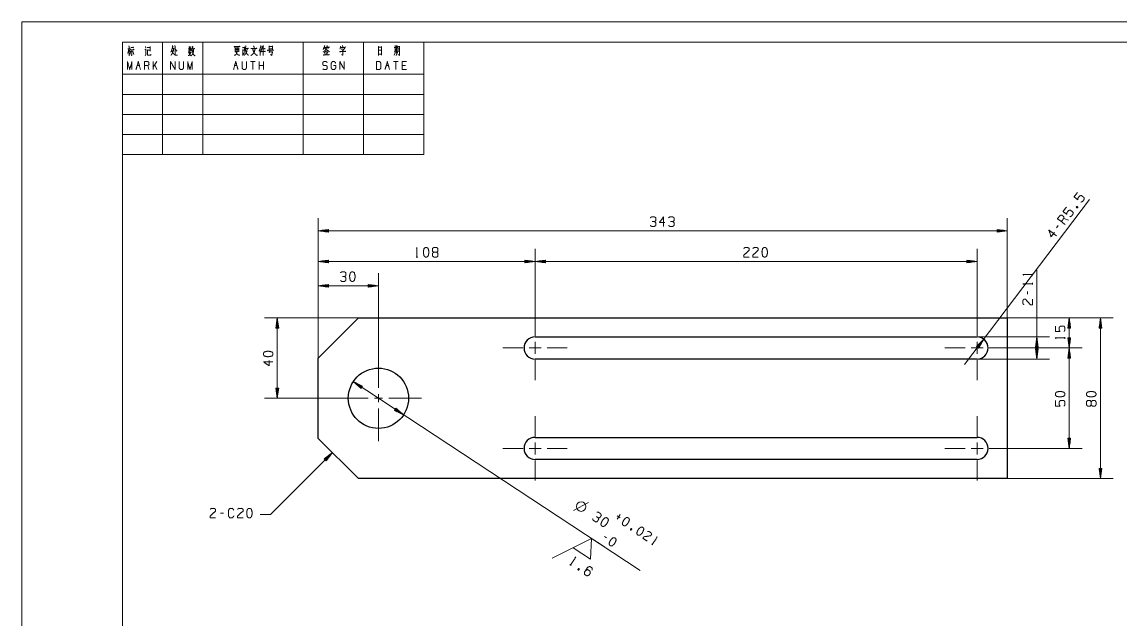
# Paper-space layout 'SHT2' of a CAD drawing. Header units: millimetres. Extents: x 0 to 420, y 0 to 297.
# Drawn here: x 0 to 273.3, y 148.5 to 297 of the extents above; entities that cross this region are included whole.
import ezdxf

# ---------------------------------------------------------------- set-up
doc = ezdxf.new("R2010")
doc.units = ezdxf.units.MM
doc.layers.add('101', color=7, linetype='Continuous', true_color=0xffffff)

psp = doc.layouts.new('SHT2')

# ---------------------------------------------------------------- linework, layer by layer
at = {"layer": '101', "color": 133, "linetype": 'Continuous', "lineweight": 18}
for p, q in [((0, 297), (0, 0)), ((420, 297), (0, 297)), ((25, 292), (100, 292)), ((25, 292), (100, 292)), ((25, 292), (100, 292)), ((25, 292), (25, 264)), ((415, 292), (25, 292)), ((25, 292), (25, 5)), ((35, 292), (35, 264)), ((45, 292), (45, 264)), ((70, 292), (70, 264)), ((85, 292), (85, 264)), ((100, 292), (100, 264)), ((25, 284), (100, 284)), ((25, 279), (100, 279)), ((25, 274), (100, 274)), ((25, 269), (100, 269)), ((25, 264), (100, 264))]:
    psp.add_line(p, q, dxfattribs=at)
at = {"layer": '101', "color": 72, "linetype": 'Continuous', "lineweight": 18}
for p, q in [((26.57, 290.3), (26.35, 289.18)), ((26.36, 290.36), (26.98, 290.36)), ((26.69, 290.14), (26.91, 289.66)), ((27.11, 289.78), (26.88, 288.91)), ((27.56, 289.76), (27.87, 288.87)), ((30.74, 290.88), (30.87, 290.49)), ((31.13, 290.07), (31.22, 289.97)), ((37.42, 290.41), (37.77, 290.41)), ((41.69, 290.2), (41.43, 289.78)), ((41.53, 290.78), (41.66, 290.49)), ((41.88, 290.18), (42.11, 289.91)), ((42.14, 290.82), (41.95, 290.49)), ((53.1, 289.76), (53.98, 289.76)), ((53.11, 290.49), (53.99, 290.49)), ((53.11, 290.14), (53.98, 290.14)), ((54.01, 290.63), (54.01, 289.56)), ((55, 290.16), (55, 288.89)), ((55.02, 290.01), (55.35, 290.01)), ((55.4, 290.82), (55.37, 289.89)), ((59.27, 290.28), (59.27, 288.65)), ((61.56, 290.86), (62.32, 290.86)), ((61.56, 290.28), (62.32, 290.28)), ((61.73, 289.91), (61.56, 289.33)), ((62.33, 291.05), (62.33, 290.09)), ((75.35, 289.72), (76.07, 289.72)), ((76.04, 290.67), (76.21, 290.34)), ((92.86, 289.95), (93.25, 289.95)), ((93.22, 291.13), (93.33, 290.98)), ((30.65, 288.62), (30.93, 289.08)), ((32.63, 285.18), (32.63, 287.14)), ((33.59, 287.14), (32.63, 285.78)), ((41.4, 289.47), (42.16, 289.47)), ((58.02, 287.14), (56.9, 287.14)), ((57.46, 287.14), (57.46, 285.18)), ((59.02, 285.18), (59.02, 287.14)), ((60.14, 285.18), (60.14, 287.14)), ((61.6, 289.56), (62.33, 289.56)), ((75.31, 289.52), (75.48, 289.02)), ((75.6, 289.62), (75.76, 289.2)), ((76.13, 289.56), (75.92, 288.89)), ((93.6, 287.14), (92.49, 287.14)), ((92.92, 289.33), (92.65, 288.71)), ((93.05, 287.14), (93.05, 285.18)), ((93.18, 289.37), (93.28, 289.04)), ((93.75, 288.94), (94, 288.69)), ((28.66, 286.17), (29.22, 286.17)), ((31.62, 285.18), (31.34, 286.17)), ((33.59, 285.18), (33.04, 286.36)), ((52.94, 286.17), (53.49, 286.17)), ((60.14, 286.17), (59.02, 286.17)), ((90.65, 286.17), (91.2, 286.17)), ((95.45, 286.17), (94.61, 286.17)), ((262.4, 251), (262.83, 250.87)), ((257.93, 246.35), (257.53, 245.81)), ((260.47, 247.7), (259.31, 248.16)), ((98.11, 238.53), (98.54, 238.53)), ((251.5, 233.97), (251.5, 234.39)), ((250.3, 229.96), (250.3, 229.29)), ((251.5, 231.69), (251.5, 232.12)), ((259.59, 218.19), (259.59, 218.62)), ((137.31, 175.51), (140.99, 177.46)), ((50.13, 174.85), (49.45, 174.85)), ((148.92, 173.65), (148.12, 174.17)), ((148.14, 173.34), (148.87, 174.46)), ((151.66, 170.99), (151.57, 170.57)), ((145.49, 168.71), (144.96, 169.06)), ((156.72, 167.16), (157.06, 166.94)), ((136.35, 162.02), (136.7, 161.79)), ((138.6, 161.08), (138.5, 160.63))]:
    psp.add_line(p, q, dxfattribs=at)
at = {"layer": '101', "color": 22, "linetype": 'Continuous', "lineweight": 18}
for p, q in [((234.6, 211.79), (265.73, 252.83)), ((73.73, 213.42), (73.73, 248.24)), ((245.23, 223.42), (245.23, 248.24)), ((76.27, 245.4), (73.73, 245.06)), ((73.73, 245.06), (76.27, 244.73)), ((73.73, 245.06), (245.23, 245.06)), ((76.27, 245.09), (73.92, 245.09)), ((76.27, 245.04), (73.92, 245.04)), ((76.27, 245.14), (74.31, 245.14)), ((76.27, 244.99), (74.31, 244.99)), ((76.27, 245.19), (74.7, 245.19)), ((76.27, 244.93), (74.7, 244.93)), ((76.27, 245.24), (75.08, 245.24)), ((76.27, 244.88), (75.08, 244.88)), ((76.27, 245.29), (75.47, 245.29)), ((76.27, 244.83), (75.47, 244.83)), ((76.27, 245.34), (75.85, 245.34)), ((76.27, 244.78), (75.85, 244.78)), ((76.27, 245.39), (76.24, 245.39)), ((76.27, 245.39), (76.24, 245.39)), ((76.27, 244.73), (76.24, 244.73)), ((76.27, 244.73), (76.24, 244.73)), ((76.27, 244.73), (76.27, 245.4)), ((245.23, 245.06), (242.69, 245.4)), ((242.69, 245.4), (242.69, 244.73)), ((242.69, 245.39), (242.72, 245.39)), ((242.69, 245.39), (242.72, 245.39)), ((242.69, 245.34), (243.11, 245.34)), ((242.69, 245.29), (243.5, 245.29)), ((242.69, 245.24), (243.88, 245.24)), ((242.69, 245.19), (244.27, 245.19)), ((242.69, 245.14), (244.65, 245.14)), ((242.69, 245.09), (245.04, 245.09)), ((242.69, 244.73), (245.23, 245.06)), ((242.69, 245.04), (245.04, 245.04)), ((242.69, 244.99), (244.65, 244.99)), ((242.69, 244.93), (244.27, 244.93)), ((242.69, 244.88), (243.88, 244.88)), ((242.69, 244.83), (243.5, 244.83)), ((242.69, 244.78), (243.11, 244.78)), ((242.69, 244.73), (242.72, 244.73)), ((242.69, 244.73), (242.72, 244.73)), ((73.73, 213.42), (73.73, 240.61)), ((127.73, 223.92), (127.73, 240.61)), ((127.73, 223.92), (127.73, 240.61)), ((237.73, 223.92), (237.73, 240.61)), ((76.27, 237.77), (73.73, 237.44)), ((73.73, 237.44), (76.27, 237.1)), ((127.73, 237.44), (73.73, 237.44)), ((76.27, 237.46), (73.92, 237.46)), ((76.27, 237.41), (73.92, 237.41)), ((76.27, 237.51), (74.31, 237.51)), ((76.27, 237.36), (74.31, 237.36)), ((76.27, 237.56), (74.7, 237.56)), ((76.27, 237.31), (74.7, 237.31)), ((76.27, 237.61), (75.08, 237.61)), ((76.27, 237.26), (75.08, 237.26)), ((76.27, 237.66), (75.47, 237.66)), ((76.27, 237.21), (75.47, 237.21)), ((76.27, 237.71), (75.85, 237.71)), ((76.27, 237.16), (75.85, 237.16)), ((76.27, 237.77), (76.24, 237.77)), ((76.27, 237.77), (76.24, 237.77)), ((76.27, 237.11), (76.24, 237.11)), ((76.27, 237.11), (76.24, 237.11)), ((76.27, 237.1), (76.27, 237.77)), ((125.19, 237.77), (125.19, 237.1)), ((125.19, 237.77), (125.22, 237.77)), ((127.73, 237.44), (125.19, 237.77)), ((125.19, 237.77), (125.22, 237.77)), ((125.19, 237.71), (125.61, 237.71)), ((125.19, 237.66), (126, 237.66)), ((125.19, 237.61), (126.38, 237.61)), ((125.19, 237.56), (126.77, 237.56)), ((125.19, 237.51), (127.15, 237.51)), ((125.19, 237.46), (127.54, 237.46)), ((125.19, 237.1), (127.73, 237.44)), ((125.19, 237.41), (127.54, 237.41)), ((125.19, 237.36), (127.15, 237.36)), ((125.19, 237.31), (126.77, 237.31)), ((125.19, 237.26), (126.38, 237.26)), ((125.19, 237.21), (126, 237.21)), ((125.19, 237.16), (125.61, 237.16)), ((125.19, 237.11), (125.22, 237.11)), ((125.19, 237.11), (125.22, 237.11)), ((130.27, 237.77), (127.73, 237.44)), ((127.73, 237.44), (130.27, 237.1)), ((127.73, 237.44), (237.73, 237.44)), ((130.27, 237.46), (127.92, 237.46)), ((130.27, 237.41), (127.92, 237.41)), ((130.27, 237.51), (128.31, 237.51)), ((130.27, 237.36), (128.31, 237.36)), ((130.27, 237.56), (128.7, 237.56)), ((130.27, 237.31), (128.7, 237.31)), ((130.27, 237.61), (129.08, 237.61)), ((130.27, 237.26), (129.08, 237.26)), ((130.27, 237.66), (129.47, 237.66)), ((130.27, 237.21), (129.47, 237.21)), ((130.27, 237.71), (129.85, 237.71)), ((130.27, 237.16), (129.85, 237.16)), ((130.27, 237.77), (130.24, 237.77)), ((130.27, 237.77), (130.24, 237.77)), ((130.27, 237.11), (130.24, 237.11)), ((130.27, 237.11), (130.24, 237.11)), ((130.27, 237.1), (130.27, 237.77)), ((235.19, 237.77), (235.22, 237.77)), ((237.73, 237.44), (235.19, 237.77)), ((235.19, 237.77), (235.22, 237.77)), ((235.19, 237.77), (235.19, 237.1)), ((235.19, 237.71), (235.61, 237.71)), ((235.19, 237.66), (236, 237.66)), ((235.19, 237.61), (236.38, 237.61)), ((235.19, 237.56), (236.77, 237.56)), ((235.19, 237.51), (237.15, 237.51)), ((235.19, 237.46), (237.54, 237.46)), ((235.19, 237.1), (237.73, 237.44)), ((235.19, 237.41), (237.54, 237.41)), ((235.19, 237.36), (237.15, 237.36)), ((235.19, 237.31), (236.77, 237.31)), ((235.19, 237.26), (236.38, 237.26)), ((235.19, 237.21), (236, 237.21)), ((235.19, 237.16), (235.61, 237.16)), ((235.19, 237.11), (235.22, 237.11)), ((235.19, 237.11), (235.22, 237.11)), ((252.6, 213.17), (252.6, 235.29)), ((73.73, 213.42), (73.73, 234.56)), ((88.73, 214.1), (88.73, 234.56)), ((76.27, 231.72), (73.73, 231.38)), ((73.73, 231.38), (88.73, 231.38)), ((73.73, 231.38), (76.27, 231.05)), ((76.27, 231.41), (73.92, 231.41)), ((76.27, 231.36), (73.92, 231.36)), ((76.27, 231.46), (74.31, 231.46)), ((76.27, 231.31), (74.31, 231.31)), ((76.27, 231.51), (74.7, 231.51)), ((76.27, 231.26), (74.7, 231.26)), ((76.27, 231.56), (75.08, 231.56)), ((76.27, 231.21), (75.08, 231.21)), ((76.27, 231.61), (75.47, 231.61)), ((76.27, 231.16), (75.47, 231.16)), ((76.27, 231.66), (75.85, 231.66)), ((76.27, 231.11), (75.85, 231.11)), ((76.27, 231.71), (76.24, 231.71)), ((76.27, 231.71), (76.24, 231.71)), ((76.27, 231.05), (76.24, 231.05)), ((76.27, 231.05), (76.24, 231.05)), ((76.27, 231.05), (76.27, 231.72)), ((86.19, 231.72), (86.19, 231.05)), ((88.73, 231.38), (86.19, 231.72)), ((86.19, 231.71), (86.22, 231.71)), ((86.19, 231.71), (86.22, 231.71)), ((86.19, 231.66), (86.61, 231.66)), ((86.19, 231.61), (87, 231.61)), ((86.19, 231.56), (87.38, 231.56)), ((86.19, 231.51), (87.77, 231.51)), ((86.19, 231.46), (88.15, 231.46)), ((86.19, 231.41), (88.54, 231.41)), ((86.19, 231.05), (88.73, 231.38)), ((86.19, 231.36), (88.54, 231.36)), ((86.19, 231.31), (88.15, 231.31)), ((86.19, 231.26), (87.77, 231.26)), ((86.19, 231.21), (87.38, 231.21)), ((86.19, 231.16), (87, 231.16)), ((86.19, 231.11), (86.61, 231.11)), ((86.19, 231.05), (86.22, 231.05)), ((86.19, 231.05), (86.22, 231.05)), ((83.73, 223.42), (60.39, 223.42)), ((63.56, 223.42), (63.23, 220.88)), ((63.33, 220.88), (63.33, 221.69)), ((63.38, 220.88), (63.38, 222.07)), ((63.44, 220.88), (63.44, 222.46)), ((63.49, 220.88), (63.49, 222.84)), ((63.54, 220.88), (63.54, 223.23)), ((63.9, 220.88), (63.56, 223.42)), ((63.56, 203.42), (63.56, 223.42)), ((63.59, 220.88), (63.59, 223.23)), ((63.64, 220.88), (63.64, 222.84)), ((63.69, 220.88), (63.69, 222.46)), ((63.74, 220.88), (63.74, 222.07)), ((63.79, 220.88), (63.79, 221.69)), ((245.23, 223.42), (271.61, 223.42)), ((245.23, 223.42), (263.86, 223.42)), ((260.68, 223.42), (260.35, 220.88)), ((260.46, 220.88), (260.46, 221.69)), ((260.51, 220.88), (260.51, 222.07)), ((260.56, 220.88), (260.56, 222.46)), ((260.61, 220.88), (260.61, 222.84)), ((260.66, 220.88), (260.66, 223.23)), ((261.02, 220.88), (260.68, 223.42)), ((260.68, 215.92), (260.68, 223.42)), ((260.71, 220.88), (260.71, 223.23)), ((260.76, 220.88), (260.76, 222.84)), ((260.81, 220.88), (260.81, 222.46)), ((260.86, 220.88), (260.86, 222.07)), ((260.91, 220.88), (260.91, 221.69)), ((268.43, 223.42), (268.1, 220.88)), ((268.2, 220.88), (268.2, 221.69)), ((268.25, 220.88), (268.25, 222.07)), ((268.3, 220.88), (268.3, 222.46)), ((268.35, 220.88), (268.35, 222.84)), ((268.41, 220.88), (268.41, 223.23)), ((268.77, 220.88), (268.43, 223.42)), ((268.43, 223.42), (268.43, 183.42)), ((268.46, 220.88), (268.46, 223.23)), ((268.51, 220.88), (268.51, 222.84)), ((268.56, 220.88), (268.56, 222.46)), ((268.61, 220.88), (268.61, 222.07)), ((268.66, 220.88), (268.66, 221.69)), ((63.23, 220.88), (63.23, 220.91)), ((63.23, 220.88), (63.23, 220.91)), ((63.23, 220.88), (63.9, 220.88)), ((63.28, 220.88), (63.28, 221.3)), ((63.84, 220.88), (63.84, 221.3)), ((63.89, 220.88), (63.89, 220.91)), ((63.89, 220.88), (63.89, 220.91)), ((237.73, 218.67), (255.77, 218.67)), ((252.6, 218.67), (252.26, 216.13)), ((252.93, 216.13), (252.6, 218.67)), ((260.35, 220.88), (260.35, 220.91)), ((260.35, 220.88), (260.35, 220.91)), ((260.35, 220.88), (261.02, 220.88)), ((260.4, 220.88), (260.4, 221.3)), ((260.96, 220.88), (260.96, 221.3)), ((261.01, 220.88), (261.01, 220.91)), ((261.01, 220.88), (261.01, 220.91)), ((268.1, 220.88), (268.1, 220.91)), ((268.1, 220.88), (268.1, 220.91)), ((268.1, 220.88), (268.77, 220.88)), ((268.15, 220.88), (268.15, 221.3)), ((268.71, 220.88), (268.71, 221.3)), ((268.76, 220.88), (268.76, 220.91)), ((268.76, 220.88), (268.76, 220.91)), ((239.39, 218.11), (237.59, 216.29)), ((237.59, 216.29), (238.13, 215.89)), ((237.6, 216.29), (237.62, 216.32)), ((237.6, 216.29), (237.62, 216.32)), ((237.64, 216.26), (237.89, 216.59)), ((237.68, 216.23), (238.16, 216.87)), ((237.72, 216.2), (238.44, 217.15)), ((237.76, 216.17), (238.71, 217.42)), ((237.8, 216.14), (238.98, 217.7)), ((237.84, 216.11), (239.26, 217.98)), ((237.88, 216.07), (239.3, 217.94)), ((237.92, 216.04), (239.1, 217.61)), ((237.96, 216.01), (238.91, 217.27)), ((238, 215.98), (238.72, 216.93)), ((238.04, 215.95), (238.53, 216.59)), ((238.08, 215.92), (238.33, 216.25)), ((238.13, 215.89), (239.39, 218.11)), ((245.73, 215.92), (263.86, 215.92)), ((245.73, 215.92), (263.86, 215.92)), ((252.26, 216.13), (252.93, 216.13)), ((252.27, 216.13), (252.27, 216.16)), ((252.27, 216.13), (252.27, 216.16)), ((252.32, 216.13), (252.32, 216.55)), ((252.37, 216.13), (252.37, 216.94)), ((252.42, 216.13), (252.42, 217.32)), ((252.47, 216.13), (252.47, 217.71)), ((252.52, 216.13), (252.52, 218.09)), ((252.57, 216.13), (252.57, 218.48)), ((252.62, 216.13), (252.62, 218.48)), ((252.67, 216.13), (252.67, 218.09)), ((252.72, 216.13), (252.72, 217.71)), ((252.77, 216.13), (252.77, 217.32)), ((252.82, 216.13), (252.82, 216.94)), ((252.87, 216.13), (252.87, 216.55)), ((252.93, 216.13), (252.93, 216.16)), ((252.93, 216.13), (252.93, 216.16)), ((260.35, 218.46), (260.35, 218.43)), ((260.35, 218.46), (260.35, 218.43)), ((260.35, 218.46), (260.68, 215.92)), ((261.02, 218.46), (260.35, 218.46)), ((260.68, 215.92), (260.35, 213.38)), ((260.4, 218.46), (260.4, 218.04)), ((260.46, 218.46), (260.46, 217.66)), ((260.51, 218.46), (260.51, 217.27)), ((260.56, 218.46), (260.56, 216.89)), ((260.61, 218.46), (260.61, 216.5)), ((260.66, 218.46), (260.66, 216.12)), ((260.68, 215.92), (261.02, 218.46)), ((260.68, 215.92), (260.68, 190.92)), ((261.02, 213.38), (260.68, 215.92)), ((260.71, 218.46), (260.71, 216.12)), ((260.76, 218.46), (260.76, 216.5)), ((260.81, 218.46), (260.81, 216.89)), ((260.86, 218.46), (260.86, 217.27)), ((260.91, 218.46), (260.91, 217.66)), ((260.96, 218.46), (260.96, 218.04)), ((261.01, 218.46), (261.01, 218.43)), ((261.01, 218.46), (261.01, 218.43)), ((238.12, 215.89), (238.14, 215.92)), ((238.12, 215.89), (238.14, 215.92)), ((252.26, 215.71), (252.6, 213.17)), ((252.93, 215.71), (252.26, 215.71)), ((252.27, 215.71), (252.27, 215.68)), ((252.27, 215.71), (252.27, 215.68)), ((252.32, 215.71), (252.32, 215.29)), ((252.37, 215.71), (252.37, 214.91)), ((252.42, 215.71), (252.42, 214.52)), ((252.47, 215.71), (252.47, 214.14)), ((252.52, 215.71), (252.52, 213.75)), ((252.57, 215.71), (252.57, 213.37)), ((252.6, 213.17), (252.93, 215.71)), ((252.62, 215.71), (252.62, 213.37)), ((252.67, 215.71), (252.67, 213.75)), ((252.72, 215.71), (252.72, 214.14)), ((252.77, 215.71), (252.77, 214.52)), ((252.82, 215.71), (252.82, 214.91)), ((252.87, 215.71), (252.87, 215.29)), ((252.93, 215.71), (252.93, 215.68)), ((252.93, 215.71), (252.93, 215.68)), ((260.35, 213.38), (260.35, 213.41)), ((260.35, 213.38), (260.35, 213.41)), ((260.35, 213.38), (261.02, 213.38)), ((260.4, 213.38), (260.4, 213.8)), ((260.46, 213.38), (260.46, 214.19)), ((260.51, 213.38), (260.51, 214.57)), ((260.56, 213.38), (260.56, 214.96)), ((260.61, 213.38), (260.61, 215.34)), ((260.66, 213.38), (260.66, 215.73)), ((260.71, 213.38), (260.71, 215.73)), ((260.76, 213.38), (260.76, 215.34)), ((260.81, 213.38), (260.81, 214.96)), ((260.86, 213.38), (260.86, 214.57)), ((260.91, 213.38), (260.91, 214.19)), ((260.96, 213.38), (260.96, 213.8)), ((261.01, 213.38), (261.01, 213.41)), ((261.01, 213.38), (261.01, 213.41)), ((237.73, 213.17), (255.77, 213.17)), ((63.23, 205.96), (63.23, 205.93)), ((63.23, 205.96), (63.23, 205.93)), ((63.9, 205.96), (63.23, 205.96)), ((63.23, 205.96), (63.56, 203.42)), ((63.28, 205.96), (63.28, 205.54)), ((63.33, 205.96), (63.33, 205.16)), ((63.38, 205.96), (63.38, 204.77)), ((63.44, 205.96), (63.44, 204.39)), ((63.49, 205.96), (63.49, 204)), ((63.54, 205.96), (63.54, 203.62)), ((63.56, 203.42), (63.9, 205.96)), ((63.59, 205.96), (63.59, 203.62)), ((63.64, 205.96), (63.64, 204)), ((63.69, 205.96), (63.69, 204.39)), ((63.74, 205.96), (63.74, 204.77)), ((63.79, 205.96), (63.79, 205.16)), ((63.84, 205.96), (63.84, 205.54)), ((63.89, 205.96), (63.89, 205.93)), ((63.89, 205.96), (63.89, 205.93)), ((84.77, 206.43), (82.47, 207.54)), ((82.47, 207.54), (84.4, 205.87)), ((82.47, 207.54), (153.89, 160.58)), ((84.57, 206.13), (82.61, 207.42)), ((84.6, 206.17), (82.64, 207.46)), ((84.55, 206.08), (82.91, 207.16)), ((84.63, 206.21), (82.99, 207.29)), ((84.52, 206.04), (83.2, 206.91)), ((84.66, 206.25), (83.34, 207.12)), ((84.49, 206), (83.5, 206.65)), ((84.69, 206.3), (83.69, 206.95)), ((84.46, 205.96), (83.79, 206.4)), ((84.71, 206.34), (84.04, 206.78)), ((84.43, 205.91), (84.09, 206.14)), ((84.41, 205.87), (84.38, 205.89)), ((84.41, 205.87), (84.38, 205.89)), ((84.74, 206.38), (84.39, 206.61)), ((84.4, 205.87), (84.77, 206.43)), ((84.77, 206.42), (84.74, 206.44)), ((84.77, 206.42), (84.74, 206.44)), ((78.06, 203.42), (60.39, 203.42)), ((93.06, 200.98), (92.69, 200.42)), ((92.69, 200.42), (92.72, 200.4)), ((92.69, 200.42), (92.72, 200.4)), ((92.69, 200.42), (95, 199.3)), ((92.72, 200.46), (93.07, 200.23)), ((92.75, 200.51), (93.42, 200.07)), ((92.78, 200.55), (93.77, 199.9)), ((92.81, 200.59), (94.12, 199.73)), ((92.83, 200.63), (94.47, 199.56)), ((92.86, 200.68), (94.82, 199.39)), ((92.89, 200.72), (94.85, 199.43)), ((92.92, 200.76), (94.56, 199.68)), ((92.95, 200.8), (94.26, 199.94)), ((92.97, 200.85), (93.97, 200.19)), ((93, 200.89), (93.67, 200.45)), ((93.03, 200.93), (93.38, 200.7)), ((95, 199.3), (93.06, 200.98)), ((93.06, 200.97), (93.08, 200.96)), ((93.06, 200.97), (93.08, 200.96)), ((260.35, 193.46), (260.68, 190.92)), ((260.35, 193.46), (260.35, 193.43)), ((260.35, 193.46), (260.35, 193.43)), ((261.02, 193.46), (260.35, 193.46)), ((260.4, 193.46), (260.4, 193.05)), ((260.46, 193.46), (260.46, 192.66)), ((260.51, 193.46), (260.51, 192.27)), ((260.56, 193.46), (260.56, 191.89)), ((260.61, 193.46), (260.61, 191.5)), ((260.66, 193.46), (260.66, 191.12)), ((260.68, 190.92), (261.02, 193.46)), ((260.71, 193.46), (260.71, 191.12)), ((260.76, 193.46), (260.76, 191.5)), ((260.81, 193.46), (260.81, 191.89)), ((260.86, 193.46), (260.86, 192.27)), ((260.91, 193.46), (260.91, 192.66)), ((260.96, 193.46), (260.96, 193.05)), ((261.01, 193.46), (261.01, 193.43)), ((261.01, 193.46), (261.01, 193.43)), ((61.86, 174.47), (77.27, 189.88)), ((77.27, 189.88), (75.24, 188.32)), ((75.32, 188.25), (75.88, 188.82)), ((75.35, 188.21), (76.19, 189.05)), ((75.39, 188.18), (76.5, 189.29)), ((75.42, 188.14), (76.81, 189.53)), ((75.46, 188.1), (77.12, 189.76)), ((75.5, 188.07), (77.15, 189.73)), ((75.53, 188.03), (76.92, 189.42)), ((75.57, 188), (76.68, 189.11)), ((75.6, 187.96), (76.44, 188.8)), ((75.71, 187.85), (77.27, 189.88)), ((245.73, 190.92), (263.86, 190.92)), ((75.24, 188.32), (75.27, 188.34)), ((75.24, 188.32), (75.27, 188.34)), ((75.24, 188.32), (75.71, 187.85)), ((75.28, 188.28), (75.58, 188.58)), ((75.64, 187.92), (76.21, 188.49)), ((75.67, 187.89), (75.97, 188.18)), ((75.71, 187.85), (75.73, 187.87)), ((75.71, 187.85), (75.73, 187.87)), ((268.1, 185.96), (268.1, 185.93)), ((268.1, 185.96), (268.1, 185.93)), ((268.1, 185.96), (268.43, 183.42)), ((268.77, 185.96), (268.1, 185.96)), ((268.15, 185.96), (268.15, 185.54)), ((268.2, 185.96), (268.2, 185.16)), ((268.25, 185.96), (268.25, 184.77)), ((268.3, 185.96), (268.3, 184.39)), ((268.35, 185.96), (268.35, 184)), ((268.41, 185.96), (268.41, 183.62)), ((268.43, 183.42), (268.77, 185.96)), ((268.46, 185.96), (268.46, 183.62)), ((268.51, 185.96), (268.51, 184)), ((268.56, 185.96), (268.56, 184.39)), ((268.61, 185.96), (268.61, 184.77)), ((268.66, 185.96), (268.66, 185.16)), ((268.71, 185.96), (268.71, 185.54)), ((268.76, 185.96), (268.76, 185.93)), ((268.76, 185.96), (268.76, 185.93)), ((245.23, 183.42), (271.61, 183.42)), ((61.86, 174.47), (59.32, 174.47)), ((144.97, 166.45), (138.6, 170.63))]:
    psp.add_line(p, q, dxfattribs=at)
at = {"layer": '101', "color": 151, "linetype": 'Continuous', "lineweight": 25}
for p, q in [((73.73, 213.42), (83.73, 223.42)), ((83.73, 223.42), (245.23, 223.42)), ((245.23, 223.42), (245.23, 183.42)), ((127.73, 218.67), (237.73, 218.67)), ((73.73, 193.42), (73.73, 213.42)), ((237.73, 213.17), (127.73, 213.17)), ((83.73, 183.42), (73.73, 193.42)), ((127.73, 193.67), (237.73, 193.67)), ((237.73, 188.17), (127.73, 188.17)), ((245.23, 183.42), (83.73, 183.42))]:
    psp.add_line(p, q, dxfattribs=at)
at = {"layer": '101', "color": 151, "linetype": 'Continuous', "lineweight": 18}
for p, q in [((127.73, 218.92), (127.73, 223.92)), ((237.73, 218.92), (237.73, 223.92)), ((124.73, 215.92), (119.73, 215.92)), ((126.23, 215.92), (129.23, 215.92)), ((127.73, 214.42), (127.73, 217.42)), ((130.73, 215.92), (135.73, 215.92)), ((234.73, 215.92), (229.73, 215.92)), ((236.23, 215.92), (239.23, 215.92)), ((237.73, 214.42), (237.73, 217.42)), ((240.73, 215.92), (245.73, 215.92)), ((88.73, 206.01), (88.73, 214.1)), ((127.73, 212.92), (127.73, 207.92)), ((237.73, 212.92), (237.73, 207.92)), ((86.14, 203.42), (78.06, 203.42)), ((87.73, 203.42), (89.74, 203.42)), ((88.73, 202.42), (88.73, 204.43)), ((91.32, 203.42), (99.41, 203.42)), ((88.73, 200.83), (88.73, 192.75)), ((127.73, 193.92), (127.73, 198.92)), ((237.73, 193.92), (237.73, 198.92)), ((127.73, 189.42), (127.73, 192.42)), ((237.73, 189.42), (237.73, 192.42)), ((124.73, 190.92), (119.73, 190.92)), ((126.23, 190.92), (129.23, 190.92)), ((130.73, 190.92), (135.73, 190.92)), ((234.73, 190.92), (229.73, 190.92)), ((236.23, 190.92), (239.23, 190.92)), ((240.73, 190.92), (245.73, 190.92)), ((127.73, 187.92), (127.73, 182.92)), ((237.73, 187.92), (237.73, 182.92))]:
    psp.add_line(p, q, dxfattribs=at)
at = {"layer": '101', "color": 163, "linetype": 'Continuous', "lineweight": 13}
for p, q in [((141.78, 168.54), (131.96, 163.61)), ((141.78, 168.54), (141.49, 163.41)), ((141.49, 163.41), (137.19, 166.23))]:
    psp.add_line(p, q, dxfattribs=at)
at = {"layer": '101', "color": 151, "linetype": 'Continuous', "lineweight": 25}
psp.add_circle((88.73, 203.42), 7.5, dxfattribs=at)
at = {"layer": '101', "color": 72, "linetype": 'Continuous', "lineweight": 18}
psp.add_circle((139.19, 176.48), 1.2, dxfattribs=at)
at = {"layer": '101', "color": 151, "linetype": 'Continuous', "lineweight": 25}
for centre, start, end in [((127.73, 215.92), 90, 270), ((237.73, 215.92), 270, 90), ((127.73, 190.92), 90, 270), ((237.73, 190.92), 270, 90)]:
    psp.add_arc(centre, 2.75, start, end, dxfattribs=at)
at = {"layer": '101', "color": 22, "linetype": 'Continuous', "lineweight": 18}
psp.add_arc((237.73, 215.92), 2.75, 90, 101.9232, dxfattribs=at)
at = {"layer": '101', "color": 72, "linetype": 'Continuous', "lineweight": 18}
for points, knots in [([(26.57, 291.07), (26.67, 290.94), (26.67, 288.6)], [0, 0, 0.064393, 1, 1]), ([(26.92, 290.07), (27.87, 290.07), (27.81, 290.24), (27.74, 290.09)], [0, 0, 0.737857, 0.874089, 1, 1]), ([(27.1, 290.69), (27.73, 290.69), (27.68, 290.82), (27.64, 290.74)], [0, 0, 0.736257, 0.890366, 1, 1]), ([(27.36, 290.07), (27.36, 288.65), (27.2, 288.73)], [0, 0, 0.887515, 1, 1]), ([(30.55, 290.14), (30.8, 290.14), (30.8, 290.26), (30.8, 288.81)], [0, 0, 0.136549, 0.204721, 1, 1]), ([(31.28, 290.69), (31.21, 290.63), (31.15, 290.69), (31.88, 290.69), (31.88, 290.88), (31.88, 289.78), (31.88, 289.97), (31.22, 289.97), (31.22, 288.83), (31.24, 288.75), (31.35, 288.71), (32.04, 288.71), (32.04, 289.02)], [0, 0, 0.017819, 0.033666, 0.169515, 0.204099, 0.407776, 0.442364, 0.564628, 0.775991, 0.791603, 0.814658, 0.942357, 1, 1]), ([(37.8, 290.55), (37.71, 289.95), (37.65, 289.76), (37.62, 289.62), (37.53, 289.47), (37.46, 289.31), (37.42, 289.18), (37.31, 289.02), (37.23, 288.89), (37.04, 288.71)], [0, 0, 0.296659, 0.392137, 0.46442, 0.547267, 0.635799, 0.700206, 0.795426, 0.869797, 1, 1]), ([(37.46, 291.13), (37.53, 290.94), (37.46, 290.67), (37.43, 290.53), (37.37, 290.34), (37.31, 290.14), (37.26, 289.95), (37.21, 289.78), (37.14, 289.66), (37.05, 289.52)], [0, 0, 0.116545, 0.278927, 0.365002, 0.478708, 0.603961, 0.717668, 0.817418, 0.901357, 1, 1]), ([(37.31, 290.01), (37.37, 289.87), (37.42, 289.7), (37.45, 289.56), (37.59, 289.27), (37.67, 289.18), (37.87, 288.98), (37.99, 288.87), (38.13, 288.79), (38.34, 288.73), (38.53, 288.73), (38.68, 288.71)], [0, 0, 0.075191, 0.157626, 0.228751, 0.384956, 0.438117, 0.578248, 0.65344, 0.734339, 0.837348, 0.928887, 1, 1]), ([(38.05, 291.11), (38.1, 290.96), (38.1, 288.87)], [0, 0, 0.06955, 1, 1]), ([(38.08, 290.38), (38.56, 289.72), (38.56, 289.91)], [0, 0, 0.814818, 1, 1]), ([(41.73, 290.94), (41.86, 290.88), (41.81, 290.92), (41.81, 289.76), (41.81, 290.3), (41.4, 290.3), (42.22, 290.3)], [0, 0, 0.046318, 0.069123, 0.437816, 0.608997, 0.739331, 1, 1]), ([(42.73, 290.2), (42.73, 289.95), (42.7, 289.68), (42.63, 289.39), (42.51, 289.1), (42.38, 288.89), (42.23, 288.71), (42.03, 288.58)], [0, 0, 0.134106, 0.280228, 0.441583, 0.610314, 0.742762, 0.870657, 1, 1]), ([(42.46, 290.96), (42.6, 290.82), (42.55, 290.86), (42.22, 289.8)], [0, 0, 0.143537, 0.187773, 1, 1]), ([(42.38, 290.01), (42.42, 289.8), (42.46, 289.56), (42.55, 289.27), (42.67, 288.98), (42.8, 288.75), (42.99, 288.6), (43.04, 288.75)], [0, 0, 0.122124, 0.267694, 0.442444, 0.622807, 0.774615, 0.912625, 1, 1]), ([(42.44, 290.28), (42.93, 290.28), (42.9, 290.45), (42.85, 290.34)], [0, 0, 0.634119, 0.848445, 1, 1]), ([(52.91, 290.86), (52.88, 290.76), (52.79, 290.88), (54.27, 290.88), (54.2, 290.98), (54.14, 290.88)], [0, 0, 0.054227, 0.130909, 0.87613, 0.940043, 1, 1]), ([(53.57, 290.88), (53.57, 289.72), (53.52, 289.58), (53.51, 289.41), (53.45, 289.2), (53.38, 289.04), (53.29, 288.91), (53.16, 288.81), (53.03, 288.75), (52.82, 288.73)], [0, 0, 0.455623, 0.515134, 0.580482, 0.665033, 0.736192, 0.79598, 0.861823, 0.919058, 1, 1]), ([(53.01, 290.63), (53.1, 290.49), (53.1, 289.58)], [0, 0, 0.156848, 1, 1]), ([(55.06, 290.65), (54.99, 290.57), (54.93, 290.65), (55.37, 290.65)], [0, 0, 0.169755, 0.325542, 1, 1]), ([(56.04, 290.36), (56.03, 290.16), (56, 289.95), (55.97, 289.72), (55.91, 289.52), (55.84, 289.33), (55.75, 289.18), (55.65, 289.02), (55.54, 288.91), (55.41, 288.81), (55.21, 288.71)], [0, 0, 0.105429, 0.211651, 0.328282, 0.437572, 0.539265, 0.625346, 0.724284, 0.79827, 0.883378, 1, 1]), ([(55.67, 291.05), (55.72, 290.96), (55.63, 290.41), (55.51, 289.99), (55.47, 289.85), (55.35, 289.62)], [0, 0, 0.062603, 0.440485, 0.727862, 0.828992, 1, 1]), ([(55.62, 290.18), (55.65, 289.99), (55.69, 289.8), (55.72, 289.6), (55.81, 289.43), (55.88, 289.29), (55.95, 289.12), (56.06, 288.98), (56.2, 288.83), (56.39, 288.73)], [0, 0, 0.109654, 0.220947, 0.342501, 0.451483, 0.545868, 0.651144, 0.754315, 0.874064, 1, 1]), ([(55.67, 290.38), (56.38, 290.38), (56.29, 290.49), (56.17, 290.36)], [0, 0, 0.696293, 0.830826, 1, 1]), ([(57.14, 290.45), (57.05, 290.34), (57.01, 290.38), (58.48, 290.38), (58.38, 290.55), (58.28, 290.41)], [0, 0, 0.066333, 0.095822, 0.818123, 0.913284, 1, 1]), ([(58.04, 290.41), (57.97, 290.01), (57.83, 289.6), (57.56, 289.16), (57.33, 288.87), (56.99, 288.69)], [0, 0, 0.190069, 0.398701, 0.640199, 0.817216, 1, 1]), ([(57.42, 290.3), (57.49, 290.07), (57.66, 289.58), (57.94, 289.18), (58.25, 288.83), (58.53, 288.71), (58.59, 288.79), (58.48, 288.62)], [0, 0, 0.103286, 0.330833, 0.538837, 0.740597, 0.872112, 0.915905, 1, 1]), ([(57.64, 291.07), (57.81, 290.65), (57.83, 290.76), (57.75, 290.55)], [0, 0, 0.581176, 0.716263, 1, 1]), ([(59.43, 291.13), (59.46, 290.98), (59.26, 290.34), (59.19, 290.09), (59.1, 289.95), (59, 289.76)], [0, 0, 0.101083, 0.561706, 0.738774, 0.854629, 1, 1]), ([(59.58, 289.66), (59.55, 289.52), (59.48, 289.66), (60.58, 289.66), (60.5, 289.78), (60.47, 289.68)], [0, 0, 0.08907, 0.186879, 0.848313, 0.935185, 1, 1]), ([(59.74, 290.92), (59.84, 290.69), (59.79, 290.78), (59.58, 289.91)], [0, 0, 0.200658, 0.282145, 1, 1]), ([(59.68, 290.3), (60.5, 290.3), (60.44, 290.45), (60.37, 290.3)], [0, 0, 0.720068, 0.857376, 1, 1]), ([(60.01, 291.13), (60.12, 290.98), (60.06, 291.05), (60.06, 288.65)], [0, 0, 0.069697, 0.101625, 1, 1]), ([(61.28, 289.91), (61.23, 289.85), (61.15, 289.95), (62.68, 289.95), (62.6, 290.01), (62.49, 289.91)], [0, 0, 0.038001, 0.105809, 0.873511, 0.927246, 1, 1]), ([(61.5, 291.07), (61.57, 290.98), (61.57, 290.14)], [0, 0, 0.115189, 1, 1]), ([(75.94, 291.15), (76.05, 291.03), (76.01, 291.05), (75.72, 290.38), (75.58, 290.14), (75.44, 289.95), (75.28, 289.72), (74.96, 289.52)], [0, 0, 0.080396, 0.103261, 0.444362, 0.576789, 0.688375, 0.819716, 1, 1]), ([(75.29, 291.17), (75.39, 291.03), (75.37, 291.07), (74.97, 290.16), (75.2, 290.69), (75.72, 290.69), (75.31, 290.69), (75.45, 290.34)], [0, 0, 0.057042, 0.07334, 0.392466, 0.581127, 0.745774, 0.87749, 1, 1]), ([(75.66, 290.26), (75.85, 290.09), (76.04, 289.97), (76.18, 289.87), (76.39, 289.7), (76.58, 289.68), (76.42, 289.6)], [0, 0, 0.194845, 0.370351, 0.508814, 0.712321, 0.860156, 1, 1]), ([(75.89, 290.69), (76.48, 290.69), (76.4, 290.84), (76.33, 290.74)], [0, 0, 0.669422, 0.855054, 1, 1]), ([(79.33, 289.68), (79.21, 289.52), (79.13, 289.66), (80.57, 289.66), (80.44, 289.76), (80.37, 289.68)], [0, 0, 0.096613, 0.17732, 0.867547, 0.947356, 1, 1]), ([(79.24, 290.92), (79.36, 290.69), (79.33, 290.78), (79.15, 290.28)], [0, 0, 0.294025, 0.394866, 1, 1]), ([(79.32, 290.67), (80.43, 290.67), (80.5, 290.84), (80.28, 290.36)], [0, 0, 0.611939, 0.711554, 1, 1]), ([(79.48, 290.2), (80.15, 290.2), (80.21, 290.26), (79.87, 289.89), (79.77, 289.97), (79.84, 289.89), (79.84, 288.73), (79.62, 288.87)], [0, 0, 0.230144, 0.259318, 0.430979, 0.476011, 0.513789, 0.910079, 1, 1]), ([(79.77, 291.11), (79.89, 290.82), (79.93, 290.86), (79.89, 290.76)], [0, 0, 0.644011, 0.768354, 1, 1]), ([(88.67, 290.94), (88.75, 290.78), (88.75, 288.69), (88.75, 289.02), (89.45, 289.02), (89.45, 288.71), (89.45, 290.88), (89.45, 290.76), (88.76, 290.76), (88.76, 289.95), (89.46, 289.95)], [0, 0, 0.022322, 0.280074, 0.320905, 0.407511, 0.44579, 0.713751, 0.729062, 0.813864, 0.913394, 1, 1]), ([(92.86, 291.13), (92.97, 290.98), (92.9, 291.07), (92.9, 289.56), (92.62, 289.56), (93.47, 289.56), (93.25, 289.56), (93.25, 291.07), (93.25, 290.67), (92.64, 290.67), (93.43, 290.67), (93.25, 290.67), (93.25, 290.26), (92.87, 290.26)], [0, 0, 0.025061, 0.039924, 0.243199, 0.280605, 0.39479, 0.42432, 0.627595, 0.680502, 0.763188, 0.869498, 0.893122, 0.948813, 1, 1]), ([(93.49, 291.03), (93.53, 290.88), (93.53, 289.7), (93.47, 289.43), (93.34, 289.12), (93.25, 288.87), (93.14, 288.69)], [0, 0, 0.062372, 0.548434, 0.661879, 0.800828, 0.909362, 1, 1]), ([(93.53, 290.86), (94, 290.86), (94, 290.98), (94, 288.62), (94, 290.28), (93.56, 290.28), (93.97, 290.28), (93.97, 289.7), (93.56, 289.7)], [0, 0, 0.072646, 0.091913, 0.457973, 0.714856, 0.782961, 0.846526, 0.936435, 1, 1]), ([(26.26, 285.18), (26.26, 287.14), (26.82, 285.18), (27.37, 287.14), (27.37, 285.18)], [0, 0, 0.245192, 0.5, 0.754808, 1, 1]), ([(30.51, 285.18), (30.51, 287.14), (31.34, 287.14), (31.62, 286.96), (31.62, 286.36), (31.34, 286.17), (30.51, 286.17)], [0, 0, 0.400952, 0.571035, 0.639278, 0.761676, 0.829917, 1, 1]), ([(37.01, 285.18), (37.01, 287.14), (38.12, 285.18), (38.12, 287.14)], [0, 0, 0.317574, 0.682426, 1, 1]), ([(39.13, 287.14), (39.13, 285.57), (39.39, 285.18), (39.95, 285.18), (40.24, 285.57), (40.24, 287.14)], [0, 0, 0.337152, 0.438599, 0.557781, 0.662848, 1, 1]), ([(41.25, 285.18), (41.25, 287.14), (41.81, 285.18), (42.36, 287.14), (42.36, 285.18)], [0, 0, 0.245192, 0.5, 0.754808, 1, 1]), ([(42.01, 289.41), (41.89, 289.16), (41.82, 288.98), (41.69, 288.79), (41.56, 288.69), (41.34, 288.65)], [0, 0, 0.251055, 0.434029, 0.64262, 0.795766, 1, 1]), ([(41.76, 289.68), (41.59, 289.1), (42.03, 288.62)], [0, 0, 0.483237, 1, 1]), ([(53.22, 289.6), (53.29, 289.43), (53.38, 289.29), (53.48, 289.16), (53.55, 289.04), (53.63, 288.94), (53.76, 288.87), (53.9, 288.79), (54.07, 288.75), (54.26, 288.71)], [0, 0, 0.124249, 0.240531, 0.35103, 0.449957, 0.536949, 0.636896, 0.752292, 0.866372, 1, 1]), ([(54.78, 287.14), (54.78, 285.57), (55.05, 285.18), (55.6, 285.18), (55.89, 285.57), (55.89, 287.14)], [0, 0, 0.337152, 0.438599, 0.557781, 0.662848, 1, 1]), ([(55.03, 288.89), (54.94, 288.71), (54.88, 288.73), (55.41, 289.37)], [0, 0, 0.187521, 0.244051, 1, 1]), ([(62.4, 289.62), (62.13, 288.65), (61.85, 288.94)], [0, 0, 0.71586, 1, 1]), ([(74.85, 285.36), (75.13, 285.18), (75.7, 285.18), (75.98, 285.39), (75.98, 285.97), (75.7, 286.17), (75.15, 286.17), (74.85, 286.36), (74.85, 286.96), (75.15, 287.14), (75.7, 287.14), (75.98, 286.96)], [0, 0, 0.068035, 0.184054, 0.254521, 0.372333, 0.442799, 0.555843, 0.626367, 0.748393, 0.81892, 0.931964, 1, 1]), ([(75.23, 288.81), (75.12, 288.71), (75.07, 288.81), (76.46, 288.81), (76.39, 288.94), (76.29, 288.79)], [0, 0, 0.078897, 0.135659, 0.837617, 0.910404, 1, 1]), ([(77.55, 286.17), (78.1, 286.17), (78.1, 285.57), (77.82, 285.18), (77.25, 285.18), (76.97, 285.57), (76.97, 286.75), (77.27, 287.14), (77.81, 287.14), (78.09, 286.75)], [0, 0, 0.103295, 0.214797, 0.304261, 0.410274, 0.499739, 0.718892, 0.809956, 0.910533, 1, 1]), ([(79.11, 285.18), (79.11, 287.14), (80.22, 285.18), (80.22, 287.14)], [0, 0, 0.317574, 0.682426, 1, 1]), ([(88.25, 285.18), (89.07, 285.18), (89.36, 285.57), (89.36, 286.75), (89.07, 287.14), (88.25, 287.14), (88.25, 285.18)], [0, 0, 0.142133, 0.227159, 0.431787, 0.516817, 0.65895, 1, 1]), ([(90.37, 285.18), (90.93, 287.14), (91.48, 285.18)], [0, 0, 0.5, 1, 1]), ([(95.73, 285.18), (94.61, 285.18), (94.61, 287.14), (95.73, 287.14)], [0, 0, 0.265389, 0.734611, 1, 1]), ([(263.59, 252.2), (263.97, 252.33), (264.39, 252.88), (264.41, 253.28), (263.66, 253.86), (263.25, 253.74), (262.84, 253.19), (262.81, 252.79), (261.88, 253.5), (262.7, 254.58)], [0, 0, 0.062229, 0.168342, 0.230572, 0.376817, 0.441266, 0.547382, 0.609609, 0.790489, 1, 1]), ([(259.65, 246.63), (257.76, 248.07), (258.37, 248.87), (258.75, 249), (259.33, 248.56), (259.31, 248.16), (258.7, 247.36)], [0, 0, 0.400949, 0.571032, 0.639276, 0.761672, 0.829917, 1, 1]), ([(260.84, 248.57), (261.22, 248.7), (261.64, 249.25), (261.66, 249.65), (260.91, 250.23), (260.5, 250.11), (260.09, 249.56), (260.06, 249.16), (259.13, 249.87), (259.95, 250.95)], [0, 0, 0.062229, 0.168343, 0.230573, 0.376816, 0.441265, 0.547381, 0.609607, 0.790489, 1, 1]), ([(262.74, 250.74), (262.83, 250.87), (262.71, 251.07), (262.5, 251.12), (262.4, 251), (262.51, 250.81), (262.74, 250.74), (262.5, 251.12)], [0, 0, 0.093981, 0.236783, 0.365959, 0.459941, 0.589111, 0.731914, 1, 1]), ([(157.41, 247.35), (157.75, 247.58), (157.75, 248.3), (157.41, 248.53), (156.72, 248.53), (156.39, 248.3)], [0, 0, 0.153877, 0.429854, 0.583731, 0.846126, 1, 1]), ([(156.4, 246.38), (156.72, 246.15), (157.41, 246.15), (157.75, 246.38), (157.75, 247.1), (157.41, 247.35), (156.9, 247.35)], [0, 0, 0.12412, 0.343686, 0.472446, 0.703376, 0.836735, 1, 1]), ([(160.02, 247.1), (158.68, 247.1), (159.69, 248.53), (159.69, 246.15)], [0, 0, 0.245868, 0.565294, 1, 1]), ([(161.96, 247.35), (162.3, 247.58), (162.3, 248.3), (161.96, 248.53), (161.27, 248.53), (160.94, 248.3)], [0, 0, 0.153875, 0.429853, 0.583728, 0.846125, 1, 1]), ([(160.96, 246.38), (161.27, 246.15), (161.96, 246.15), (162.3, 246.38), (162.3, 247.1), (161.96, 247.35), (161.45, 247.35)], [0, 0, 0.124121, 0.343688, 0.472446, 0.703377, 0.836734, 1, 1]), ([(256.96, 244.65), (256.15, 243.58), (255.62, 245.24), (257.51, 243.81)], [0, 0, 0.24587, 0.565295, 1, 1]), ([(98.18, 240.7), (98.32, 240.9), (98.32, 238.53)], [0, 0, 0.093486, 1, 1]), ([(100.76, 238.53), (101.1, 238.78), (101.27, 239.48), (101.27, 239.95), (101.1, 240.68), (100.76, 240.9), (100.42, 240.9), (100.09, 240.68), (99.91, 239.95), (99.93, 239.48), (100.09, 238.78), (100.42, 238.53), (100.76, 238.53)], [0, 0, 0.067525, 0.183972, 0.260583, 0.380942, 0.446141, 0.500306, 0.565504, 0.685864, 0.762527, 0.87831, 0.945835, 1, 1]), ([(102.52, 239.73), (102.21, 239.95), (102.21, 240.68), (102.52, 240.9), (103.21, 240.9), (103.55, 240.68), (103.55, 239.95), (103.21, 239.73), (102.52, 239.73), (102.19, 239.48), (102.19, 238.78), (102.52, 238.53), (103.21, 238.53), (103.55, 238.75), (103.55, 239.48), (103.21, 239.73)], [0, 0, 0.047573, 0.136085, 0.183658, 0.267814, 0.317165, 0.405677, 0.455027, 0.539184, 0.590296, 0.675757, 0.72687, 0.811026, 0.860376, 0.948888, 1, 1]), ([(179.65, 240.68), (179.97, 240.9), (180.66, 240.9), (181, 240.68), (181, 240.2), (179.64, 239), (179.65, 238.53), (181, 238.53)], [0, 0, 0.069691, 0.19298, 0.265275, 0.350226, 0.674742, 0.759752, 1, 1]), ([(181.93, 240.68), (182.25, 240.9), (182.94, 240.9), (183.27, 240.68), (183.27, 240.2), (181.91, 239), (181.93, 238.53), (183.27, 238.53)], [0, 0, 0.069694, 0.192979, 0.265274, 0.350226, 0.674741, 0.759752, 1, 1]), ([(185.04, 238.53), (185.37, 238.78), (185.55, 239.48), (185.55, 239.95), (185.37, 240.68), (185.04, 240.9), (184.7, 240.9), (184.36, 240.68), (184.19, 239.95), (184.21, 239.48), (184.36, 238.78), (184.7, 238.53), (185.04, 238.53)], [0, 0, 0.067526, 0.183973, 0.260584, 0.380943, 0.446143, 0.500306, 0.565505, 0.685865, 0.762528, 0.878311, 0.945837, 1, 1]), ([(80.3, 233.68), (80.63, 233.9), (80.63, 234.63), (80.3, 234.85), (79.61, 234.85), (79.27, 234.63)], [0, 0, 0.153874, 0.429852, 0.583727, 0.846124, 1, 1]), ([(79.29, 232.7), (79.61, 232.48), (80.3, 232.48), (80.63, 232.7), (80.63, 233.43), (80.3, 233.68), (79.79, 233.68)], [0, 0, 0.124121, 0.343689, 0.472447, 0.703379, 0.836732, 1, 1]), ([(82.4, 232.48), (82.73, 232.73), (82.91, 233.43), (82.91, 233.9), (82.73, 234.63), (82.4, 234.85), (82.06, 234.85), (81.73, 234.63), (81.55, 233.9), (81.57, 233.43), (81.73, 232.73), (82.06, 232.48), (82.4, 232.48)], [0, 0, 0.067525, 0.183972, 0.260583, 0.380942, 0.44614, 0.500305, 0.565504, 0.685864, 0.762527, 0.87831, 0.945835, 1, 1]), ([(249.33, 234.04), (249.13, 234.18), (251.5, 234.18)], [0, 0, 0.093489, 1, 1]), ([(249.33, 231.76), (249.13, 231.91), (251.5, 231.91)], [0, 0, 0.093489, 1, 1]), ([(249.35, 226.68), (249.13, 227), (249.13, 227.69), (249.35, 228.02), (249.83, 228.02), (251.03, 226.66), (251.5, 226.68), (251.5, 228.02)], [0, 0, 0.069691, 0.192976, 0.265273, 0.350228, 0.674743, 0.759753, 1, 1]), ([(259.37, 219.99), (259.59, 220.33), (259.59, 221.02), (259.37, 221.35), (258.42, 221.35), (258.17, 221.02), (258.17, 220.33), (258.39, 219.99), (257.22, 219.99), (257.22, 221.35)], [0, 0, 0.062229, 0.168344, 0.230571, 0.376818, 0.441265, 0.54738, 0.60961, 0.79049, 1, 1]), ([(257.42, 218.26), (257.22, 218.4), (259.59, 218.4)], [0, 0, 0.093493, 1, 1]), ([(62.47, 214.59), (62.22, 214.92), (61.52, 215.1), (61.04, 215.1), (60.32, 214.92), (60.09, 214.59), (60.09, 214.25), (60.32, 213.92), (61.04, 213.74), (61.52, 213.76), (62.22, 213.92), (62.47, 214.25), (62.47, 214.59)], [0, 0, 0.067524, 0.18397, 0.260583, 0.380943, 0.446139, 0.500306, 0.565503, 0.685862, 0.762528, 0.878309, 0.945833, 1, 1]), ([(61.52, 212.83), (61.52, 211.48), (60.09, 212.49), (62.47, 212.49)], [0, 0, 0.245869, 0.565294, 1, 1]), ([(259.59, 204.59), (259.34, 204.92), (258.64, 205.1), (258.17, 205.1), (257.44, 204.92), (257.22, 204.59), (257.22, 204.25), (257.44, 203.92), (258.17, 203.74), (258.64, 203.76), (259.34, 203.92), (259.59, 204.25), (259.59, 204.59)], [0, 0, 0.067528, 0.183971, 0.260585, 0.380944, 0.446143, 0.500306, 0.565505, 0.685864, 0.762531, 0.878309, 0.945837, 1, 1]), ([(267.34, 204.59), (267.09, 204.92), (266.39, 205.1), (265.91, 205.1), (265.19, 204.92), (264.96, 204.59), (264.96, 204.25), (265.19, 203.92), (265.91, 203.74), (266.39, 203.76), (267.09, 203.92), (267.34, 204.25), (267.34, 204.59)], [0, 0, 0.067526, 0.183973, 0.260584, 0.380943, 0.446143, 0.500306, 0.565505, 0.685865, 0.762528, 0.878311, 0.945837, 1, 1]), ([(259.37, 201.46), (259.59, 201.8), (259.59, 202.49), (259.37, 202.83), (258.42, 202.83), (258.17, 202.49), (258.17, 201.8), (258.39, 201.46), (257.22, 201.46), (257.22, 202.83)], [0, 0, 0.062229, 0.168344, 0.230571, 0.376818, 0.441265, 0.54738, 0.60961, 0.79049, 1, 1]), ([(266.14, 201.8), (265.91, 201.48), (265.19, 201.48), (264.96, 201.8), (264.96, 202.49), (265.19, 202.83), (265.91, 202.83), (266.14, 202.49), (266.14, 201.8), (266.39, 201.46), (267.09, 201.46), (267.34, 201.8), (267.34, 202.49), (267.11, 202.83), (266.39, 202.83), (266.14, 202.49)], [0, 0, 0.047574, 0.136086, 0.183661, 0.267817, 0.317167, 0.405679, 0.455028, 0.539185, 0.590297, 0.675758, 0.726871, 0.811028, 0.860377, 0.948889, 1, 1]), ([(46.84, 175.8), (47.16, 176.03), (47.85, 176.03), (48.19, 175.8), (48.19, 175.33), (46.82, 174.13), (46.84, 173.65), (48.19, 173.65)], [0, 0, 0.069693, 0.192977, 0.265274, 0.350226, 0.674741, 0.759751, 1, 1]), ([(52.72, 174.13), (52.39, 173.65), (51.73, 173.65), (51.4, 174.13), (51.4, 175.55), (51.73, 176.03), (52.4, 176.03), (52.74, 175.55)], [0, 0, 0.114567, 0.243366, 0.357934, 0.638586, 0.753153, 0.885433, 1, 1]), ([(53.67, 175.8), (53.99, 176.03), (54.68, 176.03), (55.02, 175.8), (55.02, 175.33), (53.65, 174.13), (53.67, 173.65), (55.02, 173.65)], [0, 0, 0.069692, 0.192978, 0.265274, 0.350226, 0.674742, 0.759752, 1, 1]), ([(56.78, 173.65), (57.11, 173.9), (57.29, 174.6), (57.29, 175.08), (57.11, 175.8), (56.78, 176.03), (56.44, 176.03), (56.11, 175.8), (55.93, 175.08), (55.95, 174.6), (56.11, 173.9), (56.44, 173.65), (56.78, 173.65)], [0, 0, 0.067525, 0.183973, 0.260583, 0.380943, 0.446142, 0.500307, 0.565505, 0.685864, 0.762528, 0.87831, 0.945835, 1, 1]), ([(143.42, 173.69), (143.82, 173.7), (144.22, 174.3), (144.06, 174.68), (143.49, 175.06), (143.08, 175.05)], [0, 0, 0.153874, 0.42985, 0.583727, 0.846126, 1, 1]), ([(142.04, 173.43), (142.18, 173.07), (142.76, 172.69), (143.16, 172.7), (143.56, 173.3), (143.42, 173.69), (142.99, 173.98)], [0, 0, 0.124118, 0.343686, 0.472445, 0.703375, 0.836729, 1, 1]), ([(144.51, 171.54), (144.93, 171.56), (145.46, 172.05), (145.73, 172.45), (145.98, 173.15), (145.82, 173.52), (145.54, 173.71), (145.13, 173.7), (144.59, 173.2), (144.34, 172.79), (144.09, 172.12), (144.23, 171.72), (144.51, 171.54)], [0, 0, 0.067527, 0.183972, 0.260585, 0.380943, 0.446143, 0.500307, 0.565504, 0.685865, 0.762529, 0.878309, 0.945835, 1, 1]), ([(149.83, 171.69), (150.22, 171.71), (150.72, 172.17), (150.97, 172.55), (151.21, 173.21), (151.06, 173.57), (150.79, 173.74), (150.41, 173.74), (149.9, 173.26), (149.66, 172.87), (149.42, 172.24), (149.56, 171.86), (149.83, 171.69)], [0, 0, 0.067527, 0.183974, 0.260585, 0.380944, 0.446143, 0.500307, 0.565506, 0.685864, 0.762529, 0.87831, 0.945836, 1, 1]), ([(151.44, 170.66), (151.57, 170.57), (151.75, 170.71), (151.79, 170.91), (151.66, 170.99), (151.49, 170.88), (151.44, 170.66), (151.79, 170.91)], [0, 0, 0.093972, 0.23678, 0.365956, 0.459933, 0.589104, 0.731915, 1, 1]), ([(153.42, 169.33), (153.81, 169.35), (154.32, 169.81), (154.56, 170.19), (154.8, 170.85), (154.65, 171.2), (154.39, 171.38), (154.01, 171.37), (153.49, 170.89), (153.26, 170.51), (153.02, 169.87), (153.15, 169.5), (153.42, 169.33)], [0, 0, 0.067525, 0.183971, 0.260585, 0.380944, 0.446143, 0.500306, 0.565505, 0.685864, 0.76253, 0.878309, 0.945835, 1, 1]), ([(155.68, 170.27), (156.05, 170.29), (156.59, 169.93), (156.74, 169.58), (156.49, 169.2), (154.79, 168.96), (154.56, 168.58), (155.62, 167.88)], [0, 0, 0.069692, 0.192978, 0.265274, 0.350227, 0.674741, 0.759753, 1, 1]), ([(146.53, 166.68), (146.92, 166.7), (147.43, 167.16), (147.67, 167.54), (147.91, 168.2), (147.76, 168.55), (147.5, 168.73), (147.11, 168.72), (146.6, 168.24), (146.37, 167.86), (146.13, 167.22), (146.26, 166.85), (146.53, 166.68)], [0, 0, 0.067525, 0.183972, 0.260584, 0.380943, 0.44614, 0.500306, 0.565503, 0.685862, 0.762527, 0.878309, 0.945835, 1, 1]), ([(157.91, 168.84), (158.12, 168.92), (156.89, 167.05)], [0, 0, 0.09349, 1, 1]), ([(137.6, 163.8), (137.83, 163.89), (136.52, 161.9)], [0, 0, 0.09349, 1, 1]), ([(140.29, 160.56), (140.81, 160.79), (141.39, 160.41), (141.41, 159.83), (141.15, 159.43), (140.61, 159.22), (140.03, 159.59), (140.03, 160.17), (140.81, 161.36), (141.34, 161.58), (141.91, 161.2), (141.93, 160.62)], [0, 0, 0.076963, 0.16976, 0.248072, 0.312018, 0.390329, 0.483127, 0.560091, 0.751926, 0.828888, 0.921688, 1, 1]), ([(138.37, 160.72), (138.5, 160.63), (138.7, 160.77), (138.73, 160.99), (138.6, 161.08), (138.41, 160.96), (138.37, 160.72), (138.73, 160.99)], [0, 0, 0.093977, 0.236784, 0.365957, 0.459934, 0.589107, 0.731913, 1, 1])]:
    psp.add_open_spline(points, degree=1, knots=knots, dxfattribs=at)
for points in [[(28.38, 285.18), (28.94, 287.14), (29.5, 285.18)], [(52.66, 285.18), (53.22, 287.14), (53.77, 285.18)]]:
    psp.add_open_spline(points, degree=1, dxfattribs=at)

doc.saveas('drawing.dxf')
